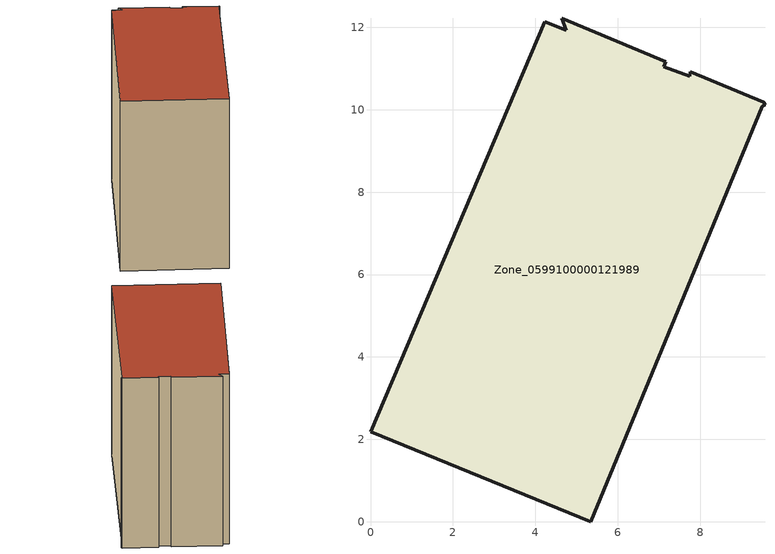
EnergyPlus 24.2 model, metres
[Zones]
Zone_0599100000121989
 floor ground (C_G): 4.75,11.93 4.64,12.22 7.17,11.17 7.12,11.04 7.75,10.81 7.76,10.92 9.55,10.18 9.57,10.12 9.51,10.09 5.34,0 0,2.19 4.22,12.13 z0
 wall outside (C_F): 9.57,10.12 9.55,10.18 7.76,10.92 7.75,10.81 7.12,11.04 7.17,11.17 4.64,12.22 4.75,11.93 4.22,12.13 0,2.19 5.34,0 9.51,10.09 9.57,10.12 z0:10.03
 roof outside (C_R): 4.64,12.22 4.75,11.93 4.22,12.13 0,2.19 5.34,0 9.51,10.09 9.57,10.12 9.55,10.18 7.76,10.92 7.75,10.81 7.12,11.04 7.17,11.17 z10.03
[BUILDING]
Pand.0599100000121989: North Axis=0; Terrain=City; Loads Convergence Tolerance Value=0.04; Temperature Convergence Tolerance Value=0.4; Solar Distribution=FullExterior; Maximum Number of Warmup Days=25; Minimum Number of Warmup Days=1
[Site:Location]
Rotterdam.The.Hague.AP_ZH_NLD Design_Conditions: Latitude=51.96; Longitude=4.45; Time Zone=1; Elevation=-4.5
[SITE:GROUNDTEMPERATURE:BUILDINGSURFACE]
18, 18, 18, 18, 18, 18, 18, 18, 18, 18, 18, 18
[MATERIAL] Thermal Absorptance=0.9; Solar Absorptance=0.7; Visible Absorptance=0.7
Name | Roughness | Thickness | Conductivity | Density | Specific Heat
G.TI.1946 | MediumSmooth | 0.15 | 1 | 540 | 1210
F.TI.1946 | Rough | 0.3 | 0.857143 | 1920 | 840
R.TI.1946 | MediumRough | 0.2 | 0.1 | 1500 | 1000
[CONSTRUCTION]
C_G: G.TI.1946
C_F: F.TI.1946
C_R: R.TI.1946
[ZONE]
Zone_0599100000121989: Type=1; Multiplier=1; Ceiling Height=Autocalculate; Volume=Autocalculate; Floor Area=autocalculate; Part of Total Floor Area=Yes
[ZONEINFILTRATION:DESIGNFLOWRATE]
Infil_Zone_0599100000121989: Zone or ZoneList or Space or SpaceList=Zone_0599100000121989; Schedule=AlwaysOn; Design Flow Rate Calculation Method=Flow/Area; Flow Rate per Floor Area=0.003; Constant Term Coefficient=1; Temperature Term Coefficient=0; Velocity Term Coefficient=0; Velocity Squared Term Coefficient=0
[HVACTEMPLATE:ZONE:IDEALLOADSAIRSYSTEM]
Zone_0599100000121989: Maximum Heating Supply Air Temperature=50; Minimum Cooling Supply Air Temperature=13; Maximum Heating Supply Air Humidity Ratio=0.0156; Minimum Cooling Supply Air Humidity Ratio=0.0077; Heating Limit=NoLimit; Cooling Limit=NoLimit; Dehumidification Control Type=ConstantSensibleHeatRatio; Cooling Sensible Heat Ratio=0.7; Dehumidification Setpoint=60; Humidification Control Type=None; Humidification Setpoint=30; Outdoor Air Method=None; Outdoor Air Flow Rate per Person=0.00944; Outdoor Air Flow Rate per Zone Floor Area=0; Outdoor Air Flow Rate per Zone=0; Demand Controlled Ventilation Type=None; Outdoor Air Economizer Type=NoEconomizer; Heat Recovery Type=None; Sensible Heat Recovery Effectiveness=0.7; Latent Heat Recovery Effectiveness=0.65
[ZONECONTROL:THERMOSTAT]
ThermostatControl_Zone_0599100000121989: Zone or ZoneList=Zone_0599100000121989; Control Type Schedule=DualSetpointControlType; Control 1=Thermostat_Zone_0599100000121989; Temperature Difference Between Cutout And Setpoint=0
[THERMOSTATSETPOINT:DUALSETPOINT]
Thermostat_Zone_0599100000121989: Heating Setpoint Temperature Schedule=HeatingSetpoint_Zone_0599100000121989; Cooling Setpoint Temperature Schedule=CoolingSetpoint_Zone_0599100000121989
[SCHEDULE:COMPACT]
HeatingSetpoint_Zone_0599100000121989: Through: 12/31, For: AllDays, Until: 24:00, 21
CoolingSetpoint_Zone_0599100000121989: Through: 12/31, For: AllDays, Until: 24:00, 24
DualSetpointControlType: Through: 12/31, For: AllDays, Until: 24:00, 4
AlwaysOn: Through: 12/31, For: AllDays, Until: 24:00, 1
